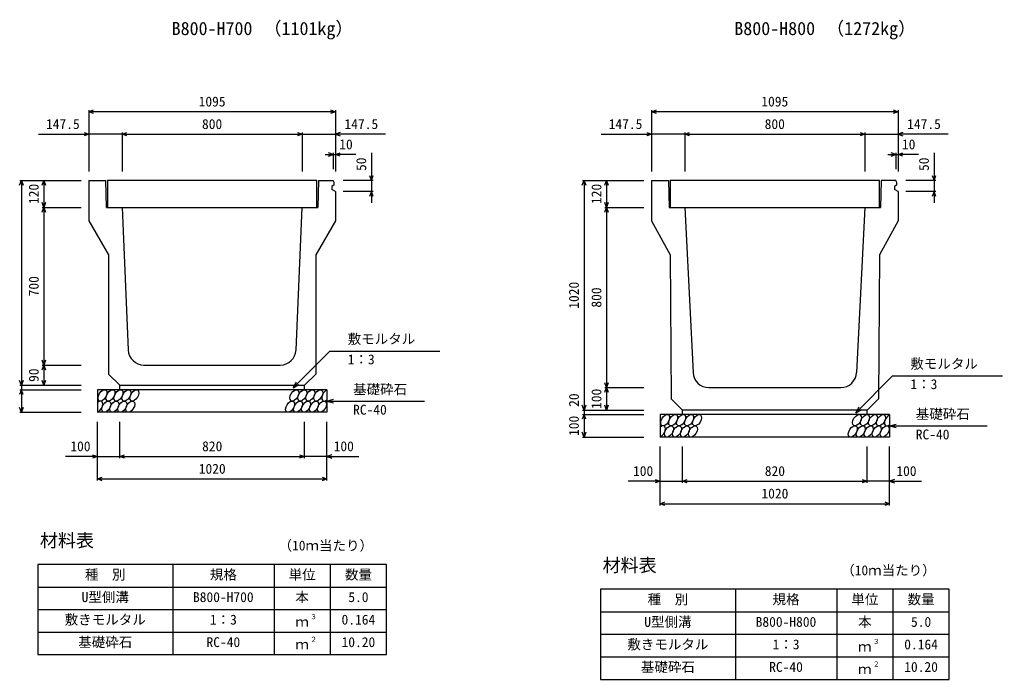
# Model space of a CAD drawing. Units: millimetres, scale not verified. Extents: x -33600 to 33600, y -11880 to 11880.
# Drawn here: x 6849 to 11215, y 1494 to 4424 of the extents above; entities that cross this region are included whole.
import ezdxf
from ezdxf.enums import TextEntityAlignment as Align

# ---------------------------------------------------------------- set-up
doc = ezdxf.new("R2010")
doc.units = ezdxf.units.MM
doc.header["$LTSCALE"] = 40
for name, color, linetype, lineweight in [('0-0_DIM', 7, 'Continuous', 25), ('0-2_HATCH', 6, 'Continuous', 25), ('0-3_HYO', 3, 'Continuous', 25), ('0-4_HYO2', 4, 'Continuous', 25), ('0-5_OUTLINE', 3, 'Continuous', 25), ('0-6_TXT', 7, 'Continuous', 25)]:
    doc.layers.add(name, color=color, linetype=linetype, lineweight=lineweight)
doc.styles.add('ＭＳ ゴシック', font='')
doc.styles.get('ＭＳ ゴシック').set_extended_font_data('MS Gothic')

msp = doc.modelspace()

# ---------------------------------------------------------------- linework, layer by layer
at = {"layer": '0-0_DIM'}
for p, q in [((7156.5, 4022.48), (7156.5, 3749.98)), ((8251.5, 4022.48), (8251.5, 3749.98)), ((9656.5, 4022.48), (9656.5, 3749.98)), ((10751.5, 4022.48), (10751.5, 3749.98)), ((8251.5, 4014.98), (7156.5, 4014.98)), ((10751.5, 4014.98), (9656.5, 4014.98)), ((6933.12, 3914.98), (7156.5, 3914.98)), ((7304, 3914.98), (7156.5, 3914.98)), ((7304, 3922.48), (7304, 3749.98)), ((7304, 3914.98), (8104, 3914.98)), ((8104, 3922.48), (8104, 3749.98)), ((8104, 3914.98), (8251.5, 3914.98)), ((8474.87, 3914.98), (8251.5, 3914.98)), ((9433.12, 3914.98), (9656.5, 3914.98)), ((9804, 3914.98), (9656.5, 3914.98)), ((9804, 3922.48), (9804, 3749.98)), ((9804, 3914.98), (10604, 3914.98)), ((10604, 3922.48), (10604, 3749.98)), ((10604, 3914.98), (10751.5, 3914.98)), ((10974.87, 3914.98), (10751.5, 3914.98)), ((8206.5, 3824.98), (8241.5, 3824.98)), ((8241.5, 3832.48), (8241.5, 3759.98)), ((8241.5, 3824.98), (8251.5, 3824.98)), ((8342.84, 3824.98), (8251.5, 3824.98)), ((8411.5, 3832.78), (8411.5, 3709.98)), ((10706.5, 3824.98), (10741.5, 3824.98)), ((10741.5, 3832.48), (10741.5, 3759.98)), ((10741.5, 3824.98), (10751.5, 3824.98)), ((10842.84, 3824.98), (10751.5, 3824.98)), ((10911.5, 3832.78), (10911.5, 3709.98)), ((6849, 3709.98), (7121.5, 3709.98)), ((6856.5, 3709.98), (6856.5, 2799.98)), ((6956.5, 3709.98), (6956.5, 3589.98)), ((8419, 3709.98), (8286.5, 3709.98)), ((8411.5, 3709.98), (8411.5, 3659.98)), ((9349, 3709.98), (9621.5, 3709.98)), ((9356.5, 3709.98), (9356.5, 2689.98)), ((9456.5, 3709.98), (9456.5, 3589.98)), ((10919, 3709.98), (10786.5, 3709.98)), ((10911.5, 3709.98), (10911.5, 3659.98)), ((8419, 3659.98), (8286.5, 3659.98)), ((8411.5, 3659.98), (8411.5, 3609.98)), ((10919, 3659.98), (10786.5, 3659.98)), ((10911.5, 3659.98), (10911.5, 3609.98)), ((6949, 3589.98), (7121.5, 3589.98)), ((6956.5, 3589.98), (6956.5, 2889.98)), ((9449, 3589.98), (9621.5, 3589.98)), ((9456.5, 3589.98), (9456.5, 2789.98)), ((8227.02, 2951.79), (8063.36, 2788.14)), ((8227.02, 2951.79), (8714.95, 2951.79)), ((6949, 2889.98), (7121.5, 2889.98)), ((6956.5, 2889.98), (6956.5, 2799.98)), ((10727.02, 2841.79), (10563.36, 2678.14)), ((10727.02, 2841.79), (11214.95, 2841.79)), ((6849, 2799.98), (7121.5, 2799.98)), ((8063.36, 2788.14), (8078.36, 2814.12)), ((8063.36, 2788.14), (8089.34, 2803.14)), ((6849, 2779.98), (7121.5, 2779.98)), ((9449, 2789.98), (9621.5, 2789.98)), ((9456.5, 2789.98), (9456.5, 2689.98)), ((8214, 2729.98), (8242.97, 2737.75)), ((8214, 2729.98), (8647.31, 2729.98)), ((8214, 2729.98), (8242.97, 2722.22)), ((6849, 2679.98), (7121.5, 2679.98)), ((9349, 2689.98), (9621.5, 2689.98)), ((9349, 2669.98), (9621.5, 2669.98)), ((10563.36, 2678.14), (10578.36, 2704.12)), ((10563.36, 2678.14), (10589.35, 2693.14)), ((7194, 2376.56), (7194, 2637.92)), ((7294, 2476.56), (7294, 2637.92)), ((8114, 2476.56), (8114, 2637.92)), ((8214, 2376.56), (8214, 2637.92)), ((10714, 2619.98), (10742.97, 2627.75)), ((10714, 2619.98), (11147.31, 2619.98)), ((10714, 2619.98), (10742.97, 2612.22)), ((9349, 2569.98), (9621.5, 2569.98)), ((9694, 2266.56), (9694, 2527.92)), ((9794, 2366.56), (9794, 2527.92)), ((10614, 2366.56), (10614, 2527.92)), ((10714, 2266.56), (10714, 2527.92)), ((7194, 2484.06), (7052.2, 2484.06)), ((7194, 2484.06), (7294, 2484.06)), ((7294, 2484.06), (8114, 2484.06)), ((8214, 2484.06), (8114, 2484.06)), ((8214, 2484.06), (8355.79, 2484.06)), ((7194, 2384.06), (8214, 2384.06)), ((9694, 2374.06), (9552.2, 2374.06)), ((9694, 2374.06), (9794, 2374.06)), ((9794, 2374.06), (10614, 2374.06)), ((10714, 2374.06), (10614, 2374.06)), ((10714, 2374.06), (10855.79, 2374.06)), ((9694, 2274.06), (10714, 2274.06))]:
    msp.add_line(p, q, dxfattribs=at)
for points in [[(7177.64, 4007.29), (7156.5, 4014.98), (7177.64, 4022.68)], [(8230.35, 4022.68), (8251.5, 4014.98), (8230.35, 4007.29)], [(9677.64, 4007.29), (9656.5, 4014.98), (9677.64, 4022.68)], [(10730.35, 4022.68), (10751.5, 4014.98), (10730.35, 4007.29)], [(7135.35, 3922.68), (7156.5, 3914.98), (7135.35, 3907.29)], [(7325.14, 3907.29), (7304, 3914.98), (7325.14, 3922.68)], [(8082.85, 3922.68), (8104, 3914.98), (8082.85, 3907.29)], [(8272.64, 3922.68), (8251.5, 3914.98), (8272.64, 3907.29)], [(9635.35, 3922.68), (9656.5, 3914.98), (9635.35, 3907.29)], [(9825.14, 3907.29), (9804, 3914.98), (9825.14, 3922.68)], [(10582.85, 3922.68), (10604, 3914.98), (10582.85, 3907.29)], [(10772.64, 3922.68), (10751.5, 3914.98), (10772.64, 3907.29)], [(8220.35, 3817.29), (8241.5, 3824.98), (8220.35, 3832.68)], [(8272.64, 3817.29), (8251.5, 3824.98), (8272.64, 3832.68)], [(10720.35, 3817.29), (10741.5, 3824.98), (10720.35, 3832.68)], [(10772.64, 3817.29), (10751.5, 3824.98), (10772.64, 3832.68)], [(8403.8, 3731.13), (8411.5, 3709.98), (8419.19, 3731.13)], [(10903.8, 3731.13), (10911.5, 3709.98), (10919.19, 3731.13)], [(6848.8, 3688.84), (6856.5, 3709.98), (6864.19, 3688.84)], [(6948.8, 3688.84), (6956.5, 3709.98), (6964.19, 3688.84)], [(9348.8, 3688.84), (9356.5, 3709.98), (9364.19, 3688.84)], [(9448.8, 3688.84), (9456.5, 3709.98), (9464.19, 3688.84)], [(8419.19, 3638.84), (8411.5, 3659.98), (8403.8, 3638.84)], [(10919.19, 3638.84), (10911.5, 3659.98), (10903.8, 3638.84)], [(6964.19, 3611.13), (6956.5, 3589.98), (6948.8, 3611.13)], [(6948.8, 3568.84), (6956.5, 3589.98), (6964.19, 3568.84)], [(9464.19, 3611.13), (9456.5, 3589.98), (9448.8, 3611.13)], [(9448.8, 3568.84), (9456.5, 3589.98), (9464.19, 3568.84)], [(6964.19, 2911.13), (6956.5, 2889.98), (6948.8, 2911.13)], [(6948.8, 2868.84), (6956.5, 2889.98), (6964.19, 2868.84)], [(6864.19, 2821.13), (6856.5, 2799.98), (6848.8, 2821.13)], [(6856.5, 2799.98), (6856.5, 2779.98), (6856.5, 2679.98)], [(6964.19, 2821.13), (6956.5, 2799.98), (6948.8, 2821.13)], [(9464.19, 2811.13), (9456.5, 2789.98), (9448.8, 2811.13)], [(6864.19, 2758.84), (6856.5, 2779.98), (6848.8, 2758.84)], [(9448.8, 2768.84), (9456.5, 2789.98), (9464.19, 2768.84)], [(9364.19, 2711.13), (9356.5, 2689.98), (9348.8, 2711.13)], [(9464.19, 2711.13), (9456.5, 2689.98), (9448.8, 2711.13)], [(6864.19, 2701.13), (6856.5, 2679.98), (6848.8, 2701.13)], [(9364.19, 2648.84), (9356.5, 2669.98), (9348.8, 2648.84)], [(9356.5, 2689.98), (9356.5, 2669.98), (9356.5, 2569.98)], [(9364.19, 2591.13), (9356.5, 2569.98), (9348.8, 2591.13)], [(7172.85, 2491.75), (7194, 2484.06), (7172.85, 2476.36)], [(7315.14, 2476.36), (7294, 2484.06), (7315.14, 2491.75)], [(8092.85, 2491.75), (8114, 2484.06), (8092.85, 2476.36)], [(8235.14, 2491.75), (8214, 2484.06), (8235.14, 2476.36)], [(7215.14, 2376.36), (7194, 2384.06), (7215.14, 2391.75)], [(8192.85, 2391.75), (8214, 2384.06), (8192.85, 2376.36)], [(9672.85, 2381.75), (9694, 2374.06), (9672.85, 2366.36)], [(9815.14, 2366.36), (9794, 2374.06), (9815.14, 2381.75)], [(10592.85, 2381.75), (10614, 2374.06), (10592.85, 2366.36)], [(10735.14, 2381.75), (10714, 2374.06), (10735.14, 2366.36)], [(9715.14, 2266.36), (9694, 2274.06), (9715.14, 2281.75)], [(10692.85, 2281.75), (10714, 2274.06), (10692.85, 2266.36)]]:
    msp.add_lwpolyline(points, dxfattribs=at)
at = {"layer": '0-2_HATCH'}
for points in [[(7239, 3589.98), (8169, 3589.98), (8169, 3709.98), (7239, 3709.98)], [(9739, 3589.98), (10669, 3589.98), (10669, 3709.98), (9739, 3709.98)]]:
    msp.add_lwpolyline(points, close=True, dxfattribs=at)
for centre in [(7216.89, 2754.98), (7252.36, 2754.98), (7287.84, 2754.98), (7323.32, 2754.98), (7358.79, 2754.98), (8069.09, 2754.98), (8104.57, 2754.98), (8140.04, 2754.98), (8175.52, 2754.98), (7233.77, 2704.99), (7269.25, 2704.99), (7304.72, 2704.99), (7340.2, 2704.99), (8050.5, 2704.99), (8085.97, 2704.99), (8121.45, 2704.99), (8156.93, 2704.99), (8192.4, 2704.99), (9716.89, 2644.98), (9752.36, 2644.98), (9787.84, 2644.98), (9823.31, 2644.98), (9858.79, 2644.98), (10569.09, 2644.98), (10604.57, 2644.98), (10640.04, 2644.98), (10675.52, 2644.98), (9733.77, 2594.99), (9769.24, 2594.99), (9804.72, 2594.99), (9840.2, 2594.99), (10550.5, 2594.99), (10585.97, 2594.99), (10621.45, 2594.99), (10656.93, 2594.99), (10692.4, 2594.99)]:
    msp.add_ellipse(centre, major_axis=(14.54, 23.54), ratio=0.5792, dxfattribs=at)
for centre, start_param, end_param in [((8211, 2754.98), 0.6666252, 4.1103269), ((7198.29, 2704.99), 3.7419964, 7.318141), ((10711, 2644.98), 0.6666252, 4.1103269), ((9698.29, 2594.99), 3.7419964, 7.318141)]:
    msp.add_ellipse(centre, major_axis=(14.54, 23.54), ratio=0.5792, start_param=start_param, end_param=end_param, dxfattribs=at)
at = {"layer": '0-3_HYO'}
for p, q in [((7529, 2004.11), (7529, 1604.11)), ((7979, 2004.11), (7979, 1604.11)), ((8229, 2004.11), (8229, 1604.11)), ((6929, 1904.11), (8479, 1904.11)), ((10029, 1894.11), (10029, 1494.11)), ((10479, 1894.11), (10479, 1494.11)), ((10729, 1894.11), (10729, 1494.11)), ((9429, 1794.11), (10979, 1794.11))]:
    msp.add_line(p, q, dxfattribs=at)
for points in [[(6929, 1604.11), (8479, 1604.11), (8479, 2004.11), (6929, 2004.11)], [(9429, 1494.11), (10979, 1494.11), (10979, 1894.11), (9429, 1894.11)]]:
    msp.add_lwpolyline(points, close=True, dxfattribs=at)
at = {"layer": '0-4_HYO2'}
for p, q in [((6929, 1804.11), (8479, 1804.11)), ((6929, 1704.11), (8479, 1704.11)), ((9429, 1694.11), (10979, 1694.11)), ((9429, 1594.11), (10979, 1594.11))]:
    msp.add_line(p, q, dxfattribs=at)
at = {"layer": '0-5_OUTLINE'}
for p, q in [((7156.5, 3709.98), (7156.5, 3529.98)), ((7156.5, 3709.98), (7231.5, 3709.98)), ((7234, 3589.98), (7231.5, 3709.98)), ((8176.5, 3709.98), (8174, 3589.98)), ((8176.5, 3709.98), (8241.5, 3709.98)), ((8246.5, 3689.98), (8236.5, 3682.98)), ((8236.5, 3682.98), (8236.5, 3669.98)), ((8251.5, 3659.98), (8236.5, 3669.98)), ((8246.5, 3699.98), (8241.5, 3709.98)), ((8246.5, 3689.98), (8246.5, 3699.98)), ((9656.5, 3709.98), (9731.5, 3709.98)), ((9656.5, 3709.98), (9656.5, 3529.98)), ((9731.5, 3709.98), (9734, 3589.98)), ((10746.5, 3689.98), (10736.5, 3682.98)), ((10736.5, 3682.98), (10736.5, 3669.98)), ((10751.5, 3659.98), (10736.5, 3669.98)), ((10746.5, 3699.98), (10741.5, 3709.98)), ((10746.5, 3689.98), (10746.5, 3699.98)), ((8251.5, 3659.98), (8251.5, 3529.98)), ((10751.5, 3659.98), (10751.5, 3529.98)), ((7234, 3589.98), (7304, 3589.98)), ((7304, 3589.98), (7331.12, 2956.99)), ((8076.87, 2956.99), (8104, 3589.98)), ((8104, 3589.98), (8174, 3589.98)), ((9734, 3589.98), (9804, 3589.98)), ((9804, 3589.98), (9840.67, 2856.49)), ((10604, 3589.98), (10567.32, 2856.39)), ((10604, 3589.98), (10674, 3589.98)), ((7156.5, 3529.98), (7244, 3379.98)), ((8251.5, 3529.98), (8164, 3379.98)), ((7244, 3379.98), (7244, 2849.98)), ((8164, 3379.98), (8164, 2849.98)), ((7401.06, 2889.98), (8006.93, 2889.98)), ((7294, 2799.98), (7244, 2849.98)), ((8114, 2799.98), (8164, 2849.98)), ((7294, 2799.98), (8114, 2799.98)), ((7294, 2779.98), (7294, 2799.98)), ((8114, 2779.98), (8114, 2799.98)), ((8214, 2779.98), (7194, 2779.98)), ((7194, 2779.98), (7194, 2679.98)), ((8214, 2779.98), (8214, 2679.98)), ((9910.58, 2789.98), (10497.45, 2789.98)), ((9794, 2689.98), (9744, 2739.98)), ((10614, 2689.98), (10664, 2739.98)), ((8214, 2679.98), (7194, 2679.98)), ((10714, 2669.98), (9694, 2669.98)), ((9694, 2669.98), (9694, 2569.98)), ((10614, 2689.98), (9794, 2689.98)), ((9794, 2669.98), (9794, 2689.98)), ((10614, 2669.98), (10614, 2689.98)), ((10714, 2669.98), (10714, 2569.98)), ((10714, 2569.98), (9694, 2569.98))]:
    msp.add_line(p, q, dxfattribs=at)
for points in [[(10741.5, 3709.98), (10676.5, 3709.98), (10674, 3589.98)], [(9656.5, 3529.98), (9739.5, 3379.98), (9744, 2739.98)], [(10751.5, 3529.98), (10668.5, 3379.98), (10664, 2739.98)]]:
    msp.add_lwpolyline(points, dxfattribs=at)
for centre, start, end in [((7401.06, 2959.98), 182.45403, 270), ((8006.93, 2959.98), 270, 357.54597), ((9910.58, 2859.98), 182.8624, 270), ((10497.41, 2859.98), 270, 357.13759)]:
    msp.add_arc(centre, 70, start, end, dxfattribs=at)

# ---------------------------------------------------------------- texts
at = {"layer": '0-0_DIM', "style": 'ＭＳ ゴシック'}
for s, p in [('1095', (7644, 4024.98)), ('1095', (10144, 4024.98)), ('147.5', (6965.89, 3924.98)), ('800', (7659, 3924.98)), ('147.5', (8292.1, 3924.98)), ('147.5', (9465.89, 3924.98)), ('800', (10159, 3924.98)), ('147.5', (10792.1, 3924.98)), ('10', (8268.84, 3834.98)), ('10', (10768.84, 3834.98)), ('敷モルタル', (8306.39, 2970.53)), ('1：3', (8306.39, 2879.84)), ('敷モルタル', (10806.39, 2860.53)), ('基礎砕石', (8330.32, 2747.16)), ('1：3', (10806.39, 2769.84)), ('RC-40', (8330.32, 2656.47)), ('基礎砕石', (10830.32, 2637.16)), ('RC-40', (10830.32, 2546.47)), ('100', (7074, 2494.06)), ('820', (7659.53, 2494.06)), ('100', (8244, 2494.06)), ('1020', (7644.53, 2394.06)), ('100', (9574, 2384.06)), ('820', (10159.53, 2384.06)), ('100', (10744, 2384.06)), ('1020', (10144.53, 2284.06))]:
    msp.add_text(s, height=43.99, dxfattribs=at).set_placement(p, align=Align.BOTTOM_LEFT)
for s, p in [('50', (8401.5, 3751.67)), ('50', (10901.5, 3751.67)), ('120', (6946.5, 3604.98)), ('120', (9446.5, 3604.98)), ('700', (6946.5, 3194.98)), ('1020', (9346.5, 3139.98)), ('800', (9446.5, 3144.98)), ('90', (6946.5, 2814.98)), ('20', (9346.5, 2704.3)), ('100', (9446.5, 2694.98)), ('100', (9346.5, 2574.98))]:
    msp.add_text(s, height=43.99, rotation=90, dxfattribs=at).set_placement(p, align=Align.BOTTOM_LEFT)
at = {"layer": '0-6_TXT', "style": 'ＭＳ ゴシック'}
for s, height, p in [('B800-H700', 58.65, (7524, 4337.71)), ('（1101kg）', 58.65, (7932.37, 4337.71)), ('B800-H800', 58.65, (10024, 4337.71)), ('（1272kg）', 58.65, (10432.37, 4337.71)), ('材料表', 58.65, (6939, 2064.11)), ('（10ｍ当たり）', 43.99, (7998.99, 2053.11)), ('材料表', 58.65, (9439, 1954.11)), ('種\u3000別', 43.99, (7139, 1924.11)), ('規格', 43.99, (7694, 1924.11)), ('単位', 43.99, (8044, 1924.11)), ('数量', 43.99, (8294, 1924.11)), ('（10ｍ当たり）', 43.99, (10498.99, 1943.11)), ('U型側溝', 43.99, (7124, 1824.11)), ('B800-H700', 43.99, (7619, 1824.11)), ('本', 43.99, (8074, 1824.11)), ('5.0', 43.99, (8309, 1824.11)), ('規格', 43.99, (10194, 1814.11)), ('単位', 43.99, (10544, 1814.11)), ('数量', 43.99, (10794, 1814.11)), ('種\u3000別', 43.99, (9639, 1814.11)), ('敷きモルタル', 43.99, (7049, 1724.11)), ('1：3', 43.99, (7694, 1724.11)), ('ｍ', 43.99, (8074, 1714.11)), ('３', 21.99, (8139.54, 1754.48)), ('0.164', 43.99, (8279, 1724.11)), ('U型側溝', 43.99, (9624, 1714.11)), ('B800-H800', 43.99, (10119, 1714.11)), ('本', 43.99, (10574, 1714.11)), ('5.0', 43.99, (10809, 1714.11)), ('基礎砕石', 43.99, (7109, 1624.11)), ('RC-40', 43.99, (7679, 1624.11)), ('ｍ', 43.99, (8074, 1614.11)), ('２', 21.99, (8139.54, 1654.48)), ('10.20', 43.99, (8279, 1624.11)), ('敷きモルタル', 43.99, (9549, 1614.11)), ('1：3', 43.99, (10194, 1614.11)), ('３', 21.99, (10639.54, 1644.48)), ('0.164', 43.99, (10779, 1614.11)), ('ｍ', 43.99, (10574, 1604.11)), ('基礎砕石', 43.99, (9609, 1514.11)), ('RC-40', 43.99, (10179, 1514.11)), ('２', 21.99, (10639.54, 1544.48)), ('ｍ', 43.99, (10574, 1504.11)), ('10.20', 43.99, (10779, 1514.11))]:
    msp.add_text(s, height=height, dxfattribs=at).set_placement(p, align=Align.BOTTOM_LEFT)

doc.saveas('drawing.dxf')
